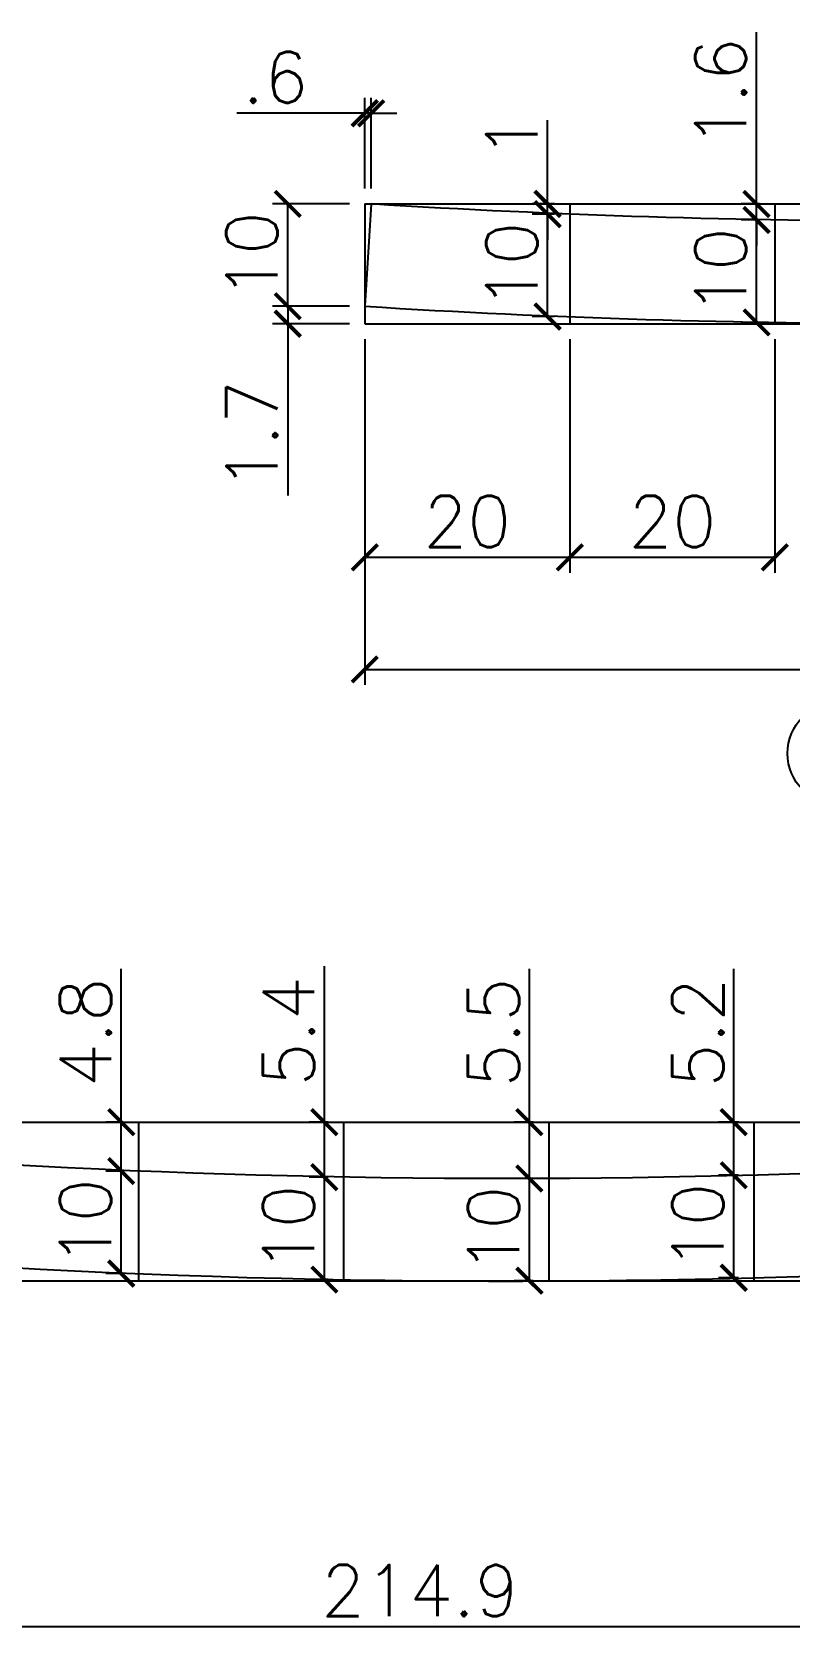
# Model space of a CAD drawing. Extents: x 3309 to 9563, y -2522 to 14608.
# Drawn here: x 4387.3 to 4535.1, y 5939 to 6253.2 of the extents above; entities that cross this region are included whole.
import ezdxf

# ---------------------------------------------------------------- set-up
doc = ezdxf.new("R2010")
doc.units = 0
doc.header["$PDMODE"] = 35
doc.header["$PDSIZE"] = -10
doc.layers.add('COTA', color=241, linetype='Continuous')
doc.layers.add('Romaneio', color=10, linetype='Continuous')
doc.styles.add('Romans', font='romans.shx')
doc.dimstyles.new('Cota Seção (2x)', dxfattribs={"dimtxt": 10, "dimasz": 5, "dimexe": 3, "dimexo": 3, "dimgap": 2, "dimtad": 3, "dimdec": 1, "dimlfac": 0.5, "dimzin": 12, "dimdsep": 46, "dimtxsty": 'Romans', "dimblk": 'ARCHTICK', "dimcen": 0, "dimclrd": 4, "dimclre": 4, "dimclrt": 1, "dimadec": 1, "dimazin": 3, "dimtfac": 1, "dimtdec": 1, "dimtmove": 0, "dimatfit": 3, "dimldrblk": 'OBLIQUE', "dimfxl": 1, "dimtolj": 1, "dimtzin": 12, "dimarcsym": 0})

# ---------------------------------------------------------------- blocks, each defined once
blk = doc.blocks.new('_ArchTick')
at = {"color": 0, "linetype": 'ByBlock', "const_width": 0.15}
blk.add_lwpolyline([(-0.5, -0.5), (0.5, 0.5)], dxfattribs=at)
blk = doc.blocks.new('*D3274')
at = {"layer": 'COTA', "color": 4, "lineweight": -2, "transparency": 16777216}
for p, q in [((4452.17, 6193.27), (4452.17, 6125.79)), ((4671.44, 6193.27), (4671.44, 6125.79)), ((4452.17, 6128.79), (4671.44, 6128.79))]:
    blk.add_line(p, q, dxfattribs=at)
at = {"layer": 'Defpoints', "color": 0, "transparency": 16777216}
for p in [(4452.17, 6196.27), (4671.44, 6196.27), (4671.44, 6128.79)]:
    blk.add_point(p, dxfattribs=at)
at = {"layer": 'COTA', "color": 4, "lineweight": -2, "transparency": 16777216, "xscale": 5, "yscale": 5, "zscale": 5, "rotation": 180}
blk.add_blockref('_ArchTick', (4452.17, 6128.79), dxfattribs=at)
at = {"layer": 'COTA', "color": 4, "lineweight": -2, "transparency": 16777216, "xscale": 5, "yscale": 5, "zscale": 5}
blk.add_blockref('_ArchTick', (4671.44, 6128.79), dxfattribs=at)
at = {"layer": 'COTA', "color": 1, "transparency": 16777216, "insert": (4561.8, 6135.79), "char_height": 10, "attachment_point": 5, "style": 'Romans'}
blk.add_mtext('\\A1;109.6', dxfattribs=at)
blk = doc.blocks.new('_Oblique')
at = {"color": 0, "linetype": 'ByBlock', "lineweight": -2}
blk.add_line((-0.5, -0.5), (0.5, 0.5), dxfattribs=at)
blk = doc.blocks.new('*D3275')
at = {"layer": 'COTA', "color": 4, "lineweight": -2, "transparency": 16777216}
for p, q in [((4452.17, 6193.27), (4452.17, 6147.68)), ((4492.17, 6193.27), (4492.17, 6147.68)), ((4452.17, 6150.68), (4492.17, 6150.68))]:
    blk.add_line(p, q, dxfattribs=at)
at = {"layer": 'Defpoints', "color": 0, "transparency": 16777216}
for p in [(4452.17, 6196.27), (4492.17, 6196.27), (4492.17, 6150.68)]:
    blk.add_point(p, dxfattribs=at)
at = {"layer": 'COTA', "color": 4, "lineweight": -2, "transparency": 16777216, "xscale": 5, "yscale": 5, "zscale": 5, "rotation": 180}
blk.add_blockref('_ArchTick', (4452.17, 6150.68), dxfattribs=at)
at = {"layer": 'COTA', "color": 4, "lineweight": -2, "transparency": 16777216, "xscale": 5, "yscale": 5, "zscale": 5}
blk.add_blockref('_ArchTick', (4492.17, 6150.68), dxfattribs=at)
at = {"layer": 'COTA', "color": 1, "transparency": 16777216, "insert": (4472.17, 6157.68), "char_height": 10, "attachment_point": 5, "style": 'Romans'}
blk.add_mtext('\\A1;20', dxfattribs=at)
blk = doc.blocks.new('*D3276')
at = {"layer": 'COTA', "color": 4, "lineweight": -2, "transparency": 16777216}
for p, q in [((4492.17, 6193.27), (4492.17, 6147.68)), ((4532.17, 6193.27), (4532.17, 6147.68)), ((4492.17, 6150.68), (4532.17, 6150.68))]:
    blk.add_line(p, q, dxfattribs=at)
at = {"layer": 'Defpoints', "color": 0, "transparency": 16777216}
for p in [(4492.17, 6196.27), (4532.17, 6196.27), (4532.17, 6150.68)]:
    blk.add_point(p, dxfattribs=at)
at = {"layer": 'COTA', "color": 4, "lineweight": -2, "transparency": 16777216, "xscale": 5, "yscale": 5, "zscale": 5, "rotation": 180}
blk.add_blockref('_ArchTick', (4492.17, 6150.68), dxfattribs=at)
at = {"layer": 'COTA', "color": 4, "lineweight": -2, "transparency": 16777216, "xscale": 5, "yscale": 5, "zscale": 5}
blk.add_blockref('_ArchTick', (4532.17, 6150.68), dxfattribs=at)
at = {"layer": 'COTA', "color": 1, "transparency": 16777216, "insert": (4512.17, 6157.68), "char_height": 10, "attachment_point": 5, "style": 'Romans'}
blk.add_mtext('\\A1;20', dxfattribs=at)
blk = doc.blocks.new('*D3279')
at = {"layer": 'COTA', "color": 4, "lineweight": -2, "transparency": 16777216}
for p, q in [((4437.14, 6199.68), (4437.14, 6204.68)), ((4449.17, 6199.68), (4434.14, 6199.68)), ((4437.14, 6199.68), (4437.14, 6196.27)), ((4449.17, 6196.27), (4434.14, 6196.27)), ((4437.14, 6196.27), (4437.14, 6162.75))]:
    blk.add_line(p, q, dxfattribs=at)
at = {"layer": 'Defpoints', "color": 0, "transparency": 16777216}
for p in [(4452.17, 6199.68), (4437.14, 6196.27), (4452.17, 6196.27)]:
    blk.add_point(p, dxfattribs=at)
at = {"layer": 'COTA', "color": 4, "lineweight": -2, "transparency": 16777216, "xscale": 5, "yscale": 5, "zscale": 5}
for p, rotation in [((4437.14, 6199.68), 270), ((4437.14, 6196.27), 90)]:
    blk.add_blockref('_ArchTick', p, dxfattribs=dict(at, rotation=rotation))
at = {"layer": 'COTA', "color": 1, "transparency": 16777216, "insert": (4430.14, 6174.51), "char_height": 10, "attachment_point": 5, "rotation": 90, "style": 'Romans'}
blk.add_mtext('\\A1;1.7', dxfattribs=at)
blk = doc.blocks.new('*D3280')
at = {"layer": 'COTA', "color": 4, "lineweight": -2, "transparency": 16777216}
for p, q in [((4449.17, 6219.64), (4434.14, 6219.64)), ((4437.14, 6199.68), (4437.14, 6219.64)), ((4449.17, 6199.68), (4434.14, 6199.68))]:
    blk.add_line(p, q, dxfattribs=at)
at = {"layer": 'Defpoints', "color": 0, "transparency": 16777216}
for p in [(4437.14, 6219.64), (4452.17, 6219.64), (4452.17, 6199.68)]:
    blk.add_point(p, dxfattribs=at)
at = {"layer": 'COTA', "color": 4, "lineweight": -2, "transparency": 16777216, "xscale": 5, "yscale": 5, "zscale": 5}
for p, rotation in [((4437.14, 6219.64), 90), ((4437.14, 6199.68), 270)]:
    blk.add_blockref('_ArchTick', p, dxfattribs=dict(at, rotation=rotation))
at = {"layer": 'COTA', "color": 1, "transparency": 16777216, "insert": (4430.14, 6209.66), "char_height": 10, "attachment_point": 5, "rotation": 90, "style": 'Romans'}
blk.add_mtext('\\A1;10', dxfattribs=at)
blk = doc.blocks.new('*D3281')
at = {"layer": 'COTA', "color": 4, "lineweight": -2, "transparency": 16777216}
for p, q in [((4452.17, 6222.64), (4452.17, 6240.35)), ((4453.42, 6222.64), (4453.42, 6240.35)), ((4452.17, 6237.35), (4427.22, 6237.35)), ((4453.42, 6237.35), (4452.17, 6237.35)), ((4453.42, 6237.35), (4458.42, 6237.35))]:
    blk.add_line(p, q, dxfattribs=at)
at = {"layer": 'Defpoints', "color": 0, "transparency": 16777216}
for p in [(4452.17, 6237.35), (4452.17, 6219.64), (4453.42, 6219.64)]:
    blk.add_point(p, dxfattribs=at)
at = {"layer": 'COTA', "color": 4, "lineweight": -2, "transparency": 16777216, "xscale": 5, "yscale": 5, "zscale": 5}
blk.add_blockref('_ArchTick', (4452.17, 6237.35), dxfattribs=at)
at = {"layer": 'COTA', "color": 4, "lineweight": -2, "transparency": 16777216, "xscale": 5, "yscale": 5, "zscale": 5, "rotation": 180}
blk.add_blockref('_ArchTick', (4453.42, 6237.35), dxfattribs=at)
at = {"layer": 'COTA', "color": 1, "transparency": 16777216, "insert": (4434.7, 6244.35), "char_height": 10, "attachment_point": 5, "style": 'Romans'}
blk.add_mtext('\\A1;.6', dxfattribs=at)
blk = doc.blocks.new('*D3282')
at = {"layer": 'COTA', "color": 4, "lineweight": -2, "transparency": 16777216}
for p, q in [((4489.17, 6217.66), (4484.84, 6217.66)), ((4487.84, 6197.65), (4487.84, 6217.66)), ((4489.17, 6197.65), (4484.84, 6197.65))]:
    blk.add_line(p, q, dxfattribs=at)
at = {"layer": 'Defpoints', "color": 0, "transparency": 16777216}
for p in [(4487.84, 6217.66), (4492.17, 6217.66), (4492.17, 6197.65)]:
    blk.add_point(p, dxfattribs=at)
at = {"layer": 'COTA', "color": 4, "lineweight": -2, "transparency": 16777216, "xscale": 5, "yscale": 5, "zscale": 5}
for p, rotation in [((4487.84, 6217.66), 90), ((4487.84, 6197.65), 270)]:
    blk.add_blockref('_ArchTick', p, dxfattribs=dict(at, rotation=rotation))
at = {"layer": 'COTA', "color": 1, "transparency": 16777216, "insert": (4480.84, 6207.65), "char_height": 10, "attachment_point": 5, "rotation": 90, "style": 'Romans'}
blk.add_mtext('\\A1;10', dxfattribs=at)
blk = doc.blocks.new('*D3283')
at = {"layer": 'COTA', "color": 4, "lineweight": -2, "transparency": 16777216}
for p, q in [((4487.84, 6219.64), (4487.84, 6236.02)), ((4489.17, 6219.64), (4484.84, 6219.64)), ((4489.17, 6217.66), (4484.84, 6217.66)), ((4487.84, 6217.66), (4487.84, 6219.64)), ((4487.84, 6217.66), (4487.84, 6212.66))]:
    blk.add_line(p, q, dxfattribs=at)
at = {"layer": 'Defpoints', "color": 0, "transparency": 16777216}
for p in [(4487.84, 6219.64), (4492.17, 6219.64), (4492.17, 6217.66)]:
    blk.add_point(p, dxfattribs=at)
at = {"layer": 'COTA', "color": 4, "lineweight": -2, "transparency": 16777216, "xscale": 5, "yscale": 5, "zscale": 5}
for p, rotation in [((4487.84, 6219.64), 270), ((4487.84, 6217.66), 90)]:
    blk.add_blockref('_ArchTick', p, dxfattribs=dict(at, rotation=rotation))
at = {"layer": 'COTA', "color": 1, "transparency": 16777216, "insert": (4480.84, 6232.83), "char_height": 10, "attachment_point": 5, "rotation": 90, "style": 'Romans'}
blk.add_mtext('\\A1;1', dxfattribs=at)
blk = doc.blocks.new('*D3284')
at = {"layer": 'COTA', "color": 4, "lineweight": -2, "transparency": 16777216}
for p, q in [((4529.17, 6216.52), (4525.6, 6216.52)), ((4528.6, 6196.52), (4528.6, 6216.52)), ((4529.17, 6196.52), (4525.6, 6196.52))]:
    blk.add_line(p, q, dxfattribs=at)
at = {"layer": 'Defpoints', "color": 0, "transparency": 16777216}
for p in [(4528.6, 6216.52), (4532.17, 6216.52), (4532.17, 6196.52)]:
    blk.add_point(p, dxfattribs=at)
at = {"layer": 'COTA', "color": 4, "lineweight": -2, "transparency": 16777216, "xscale": 5, "yscale": 5, "zscale": 5}
for p, rotation in [((4528.6, 6216.52), 90), ((4528.6, 6196.52), 270)]:
    blk.add_blockref('_ArchTick', p, dxfattribs=dict(at, rotation=rotation))
at = {"layer": 'COTA', "color": 1, "transparency": 16777216, "insert": (4521.6, 6206.52), "char_height": 10, "attachment_point": 5, "rotation": 90, "style": 'Romans'}
blk.add_mtext('\\A1;10', dxfattribs=at)
blk = doc.blocks.new('*D3285')
at = {"layer": 'COTA', "color": 4, "lineweight": -2, "transparency": 16777216}
for p, q in [((4528.6, 6219.64), (4528.6, 6253.17)), ((4529.17, 6219.64), (4525.6, 6219.64)), ((4528.6, 6216.52), (4528.6, 6219.64)), ((4529.17, 6216.52), (4525.6, 6216.52)), ((4528.6, 6216.52), (4528.6, 6211.52))]:
    blk.add_line(p, q, dxfattribs=at)
at = {"layer": 'Defpoints', "color": 0, "transparency": 16777216}
for p in [(4528.6, 6219.64), (4532.17, 6219.64), (4532.17, 6216.52)]:
    blk.add_point(p, dxfattribs=at)
at = {"layer": 'COTA', "color": 4, "lineweight": -2, "transparency": 16777216, "xscale": 5, "yscale": 5, "zscale": 5}
for p, rotation in [((4528.6, 6219.64), 270), ((4528.6, 6216.52), 90)]:
    blk.add_blockref('_ArchTick', p, dxfattribs=dict(at, rotation=rotation))
at = {"layer": 'COTA', "color": 1, "transparency": 16777216, "insert": (4521.6, 6241.4), "char_height": 10, "attachment_point": 5, "rotation": 90, "style": 'Romans'}
blk.add_mtext('\\A1;1.6', dxfattribs=at)
blk = doc.blocks.new('*D3342')
at = {"layer": 'COTA', "color": 4, "lineweight": -2, "transparency": 16777216}
for p, q in [((4248.05, 6006.5), (4248.05, 5939.02)), ((4677.85, 6006.5), (4677.85, 5939.02)), ((4248.05, 5942.02), (4677.85, 5942.02))]:
    blk.add_line(p, q, dxfattribs=at)
at = {"layer": 'Defpoints', "color": 0, "transparency": 16777216}
for p in [(4248.05, 6009.5), (4677.85, 6009.5), (4677.85, 5942.02)]:
    blk.add_point(p, dxfattribs=at)
at = {"layer": 'COTA', "color": 4, "lineweight": -2, "transparency": 16777216, "xscale": 5, "yscale": 5, "zscale": 5, "rotation": 180}
blk.add_blockref('_ArchTick', (4248.05, 5942.02), dxfattribs=at)
at = {"layer": 'COTA', "color": 4, "lineweight": -2, "transparency": 16777216, "xscale": 5, "yscale": 5, "zscale": 5}
blk.add_blockref('_ArchTick', (4677.85, 5942.02), dxfattribs=at)
at = {"layer": 'COTA', "color": 1, "transparency": 16777216, "insert": (4462.95, 5949.02), "char_height": 10, "attachment_point": 5, "style": 'Romans'}
blk.add_mtext('\\A1;214.9', dxfattribs=at)
blk = doc.blocks.new('*D3356')
at = {"layer": 'COTA', "color": 4, "lineweight": -2, "transparency": 16777216}
for p, q in [((4405.05, 6030.89), (4401.67, 6030.89)), ((4404.67, 6010.88), (4404.67, 6030.89)), ((4405.05, 6010.88), (4401.67, 6010.88))]:
    blk.add_line(p, q, dxfattribs=at)
at = {"layer": 'Defpoints', "color": 0, "transparency": 16777216}
for p in [(4404.67, 6030.89), (4408.05, 6030.89), (4408.05, 6010.88)]:
    blk.add_point(p, dxfattribs=at)
at = {"layer": 'COTA', "color": 4, "lineweight": -2, "transparency": 16777216, "xscale": 5, "yscale": 5, "zscale": 5}
for p, rotation in [((4404.67, 6030.89), 90), ((4404.67, 6010.88), 270)]:
    blk.add_blockref('_ArchTick', p, dxfattribs=dict(at, rotation=rotation))
at = {"layer": 'COTA', "color": 1, "transparency": 16777216, "insert": (4397.67, 6020.89), "char_height": 10, "attachment_point": 5, "rotation": 90, "style": 'Romans'}
blk.add_mtext('\\A1;10', dxfattribs=at)
blk = doc.blocks.new('*D3357')
at = {"layer": 'COTA', "color": 4, "lineweight": -2, "transparency": 16777216}
for p, q in [((4404.67, 6040.43), (4404.67, 6070.38)), ((4405.05, 6040.43), (4401.67, 6040.43)), ((4404.67, 6030.89), (4404.67, 6040.43)), ((4405.05, 6030.89), (4401.67, 6030.89))]:
    blk.add_line(p, q, dxfattribs=at)
at = {"layer": 'Defpoints', "color": 0, "transparency": 16777216}
for p in [(4404.67, 6040.43), (4408.05, 6040.43), (4408.05, 6030.89)]:
    blk.add_point(p, dxfattribs=at)
at = {"layer": 'COTA', "color": 4, "lineweight": -2, "transparency": 16777216, "xscale": 5, "yscale": 5, "zscale": 5}
for p, rotation in [((4404.67, 6040.43), 90), ((4404.67, 6030.89), 270)]:
    blk.add_blockref('_ArchTick', p, dxfattribs=dict(at, rotation=rotation))
at = {"layer": 'COTA', "color": 1, "transparency": 16777216, "insert": (4397.67, 6057.91), "char_height": 10, "attachment_point": 5, "rotation": 90, "style": 'Romans'}
blk.add_mtext('\\A1;4.8', dxfattribs=at)
blk = doc.blocks.new('*D3358')
at = {"layer": 'COTA', "color": 4, "lineweight": -2, "transparency": 16777216}
for p, q in [((4445.05, 6029.7), (4441.29, 6029.7)), ((4444.29, 6009.7), (4444.29, 6029.7)), ((4445.05, 6009.7), (4441.29, 6009.7))]:
    blk.add_line(p, q, dxfattribs=at)
at = {"layer": 'Defpoints', "color": 0, "transparency": 16777216}
for p in [(4444.29, 6029.7), (4448.05, 6029.7), (4448.05, 6009.7)]:
    blk.add_point(p, dxfattribs=at)
at = {"layer": 'COTA', "color": 4, "lineweight": -2, "transparency": 16777216, "xscale": 5, "yscale": 5, "zscale": 5}
for p, rotation in [((4444.29, 6029.7), 90), ((4444.29, 6009.7), 270)]:
    blk.add_blockref('_ArchTick', p, dxfattribs=dict(at, rotation=rotation))
at = {"layer": 'COTA', "color": 1, "transparency": 16777216, "insert": (4437.29, 6019.7), "char_height": 10, "attachment_point": 5, "rotation": 90, "style": 'Romans'}
blk.add_mtext('\\A1;10', dxfattribs=at)
blk = doc.blocks.new('*D3359')
at = {"layer": 'COTA', "color": 4, "lineweight": -2, "transparency": 16777216}
for p, q in [((4444.29, 6040.43), (4444.29, 6070.86)), ((4445.05, 6040.43), (4441.29, 6040.43)), ((4444.29, 6029.7), (4444.29, 6040.43)), ((4445.05, 6029.7), (4441.29, 6029.7))]:
    blk.add_line(p, q, dxfattribs=at)
at = {"layer": 'Defpoints', "color": 0, "transparency": 16777216}
for p in [(4444.29, 6040.43), (4448.05, 6040.43), (4448.05, 6029.7)]:
    blk.add_point(p, dxfattribs=at)
at = {"layer": 'COTA', "color": 4, "lineweight": -2, "transparency": 16777216, "xscale": 5, "yscale": 5, "zscale": 5}
for p, rotation in [((4444.29, 6040.43), 90), ((4444.29, 6029.7), 270)]:
    blk.add_blockref('_ArchTick', p, dxfattribs=dict(at, rotation=rotation))
at = {"layer": 'COTA', "color": 1, "transparency": 16777216, "insert": (4437.29, 6058.14), "char_height": 10, "attachment_point": 5, "rotation": 90, "style": 'Romans'}
blk.add_mtext('\\A1;5.4', dxfattribs=at)
blk = doc.blocks.new('*D3360')
at = {"layer": 'COTA', "color": 4, "lineweight": -2, "transparency": 16777216}
for p, q in [((4485.05, 6029.43), (4481.28, 6029.43)), ((4484.28, 6009.5), (4484.28, 6029.43)), ((4485.05, 6009.5), (4481.28, 6009.5))]:
    blk.add_line(p, q, dxfattribs=at)
at = {"layer": 'Defpoints', "color": 0, "transparency": 16777216}
for p in [(4484.28, 6029.43), (4488.05, 6029.43), (4488.05, 6009.5)]:
    blk.add_point(p, dxfattribs=at)
at = {"layer": 'COTA', "color": 4, "lineweight": -2, "transparency": 16777216, "xscale": 5, "yscale": 5, "zscale": 5}
for p, rotation in [((4484.28, 6029.43), 90), ((4484.28, 6009.5), 270)]:
    blk.add_blockref('_ArchTick', p, dxfattribs=dict(at, rotation=rotation))
at = {"layer": 'COTA', "color": 1, "transparency": 16777216, "insert": (4477.28, 6019.46), "char_height": 10, "attachment_point": 5, "rotation": 90, "style": 'Romans'}
blk.add_mtext('\\A1;10', dxfattribs=at)
blk = doc.blocks.new('*D3361')
at = {"layer": 'COTA', "color": 4, "lineweight": -2, "transparency": 16777216}
for p, q in [((4484.28, 6040.43), (4484.28, 6070.38)), ((4485.05, 6040.43), (4481.28, 6040.43)), ((4484.28, 6029.43), (4484.28, 6040.43)), ((4485.05, 6029.43), (4481.28, 6029.43))]:
    blk.add_line(p, q, dxfattribs=at)
at = {"layer": 'Defpoints', "color": 0, "transparency": 16777216}
for p in [(4484.28, 6040.43), (4488.05, 6040.43), (4488.05, 6029.43)]:
    blk.add_point(p, dxfattribs=at)
at = {"layer": 'COTA', "color": 4, "lineweight": -2, "transparency": 16777216, "xscale": 5, "yscale": 5, "zscale": 5}
for p, rotation in [((4484.28, 6040.43), 90), ((4484.28, 6029.43), 270)]:
    blk.add_blockref('_ArchTick', p, dxfattribs=dict(at, rotation=rotation))
at = {"layer": 'COTA', "color": 1, "transparency": 16777216, "insert": (4477.28, 6057.91), "char_height": 10, "attachment_point": 5, "rotation": 90, "style": 'Romans'}
blk.add_mtext('\\A1;5.5', dxfattribs=at)
blk = doc.blocks.new('*D3362')
at = {"layer": 'COTA', "color": 4, "lineweight": -2, "transparency": 16777216}
for p, q in [((4525.05, 6030.08), (4521.15, 6030.08)), ((4524.15, 6010.07), (4524.15, 6030.08)), ((4525.05, 6010.07), (4521.15, 6010.07))]:
    blk.add_line(p, q, dxfattribs=at)
at = {"layer": 'Defpoints', "color": 0, "transparency": 16777216}
for p in [(4524.15, 6030.08), (4528.05, 6030.08), (4528.05, 6010.07)]:
    blk.add_point(p, dxfattribs=at)
at = {"layer": 'COTA', "color": 4, "lineweight": -2, "transparency": 16777216, "xscale": 5, "yscale": 5, "zscale": 5}
for p, rotation in [((4524.15, 6030.08), 90), ((4524.15, 6010.07), 270)]:
    blk.add_blockref('_ArchTick', p, dxfattribs=dict(at, rotation=rotation))
at = {"layer": 'COTA', "color": 1, "transparency": 16777216, "insert": (4517.15, 6020.07), "char_height": 10, "attachment_point": 5, "rotation": 90, "style": 'Romans'}
blk.add_mtext('\\A1;10', dxfattribs=at)
blk = doc.blocks.new('*D3363')
at = {"layer": 'COTA', "color": 4, "lineweight": -2, "transparency": 16777216}
for p, q in [((4524.15, 6040.43), (4524.15, 6070.38)), ((4525.05, 6040.43), (4521.15, 6040.43)), ((4524.15, 6030.08), (4524.15, 6040.43)), ((4525.05, 6030.08), (4521.15, 6030.08))]:
    blk.add_line(p, q, dxfattribs=at)
at = {"layer": 'Defpoints', "color": 0, "transparency": 16777216}
for p in [(4524.15, 6040.43), (4528.05, 6040.43), (4528.05, 6030.08)]:
    blk.add_point(p, dxfattribs=at)
at = {"layer": 'COTA', "color": 4, "lineweight": -2, "transparency": 16777216, "xscale": 5, "yscale": 5, "zscale": 5}
for p, rotation in [((4524.15, 6040.43), 90), ((4524.15, 6030.08), 270)]:
    blk.add_blockref('_ArchTick', p, dxfattribs=dict(at, rotation=rotation))
at = {"layer": 'COTA', "color": 1, "transparency": 16777216, "insert": (4517.15, 6057.91), "char_height": 10, "attachment_point": 5, "rotation": 90, "style": 'Romans'}
blk.add_mtext('\\A1;5.2', dxfattribs=at)

msp = doc.modelspace()

# ---------------------------------------------------------------- linework, layer by layer
at = {"linetype": 'Continuous'}
for points in [[(4670.19, 6219.64, -0.031108), (4453.42, 6219.64), (4452.17, 6199.68, 0.031108), (4671.44, 6199.68)], [(4284.2, 6040.43), (4248.05, 6024.72, 0.061149), (4677.85, 6020.56), (4675.6, 6040.43, -0.056292)]]:
    msp.add_lwpolyline(points, format="xyb", close=True, dxfattribs=at)
at = {"layer": 'COTA'}
for p, q in [((4452.17, 6219.64), (4671.44, 6219.64)), ((4452.17, 6219.64), (4452.17, 6196.27)), ((4492.17, 6219.64), (4492.17, 6196.27)), ((4532.17, 6219.64), (4532.17, 6196.27)), ((4452.17, 6196.27), (4671.44, 6196.27)), ((4248.05, 6040.43), (4677.85, 6040.43)), ((4408.05, 6040.43), (4408.05, 6009.5)), ((4448.05, 6040.43), (4448.05, 6009.5)), ((4488.05, 6040.43), (4488.05, 6009.43)), ((4528.05, 6040.43), (4528.05, 6009.5)), ((4248.05, 6009.5), (4677.85, 6009.5))]:
    msp.add_line(p, q, dxfattribs=at)
at = {"layer": 'Romaneio', "color": 1, "linetype": 'ByBlock'}
msp.add_circle((4544.63, 6112.41), 10, dxfattribs=at)

# ---------------------------------------------------------------- dimensions: what is measured, and where the dimension line sits
at = {"layer": 'COTA'}
for base, p1, p2, picture, middle in [((4528.6, 6219.64), (4532.17, 6216.52), (4532.17, 6219.64), '*D3285', (4521.6, 6241.4)), ((4487.84, 6219.64), (4492.17, 6217.66), (4492.17, 6219.64), '*D3283', (4480.84, 6232.83)), ((4437.14, 6219.64), (4452.17, 6199.68), (4452.17, 6219.64), '*D3280', (4430.14, 6209.66)), ((4487.84, 6217.66), (4492.17, 6197.65), (4492.17, 6217.66), '*D3282', (4480.84, 6207.65)), ((4528.6, 6216.52), (4532.17, 6196.52), (4532.17, 6216.52), '*D3284', (4521.6, 6206.52)), ((4437.14, 6196.27), (4452.17, 6199.68), (4452.17, 6196.27), '*D3279', (4430.14, 6174.51)), ((4404.67, 6040.43), (4408.05, 6030.89), (4408.05, 6040.43), '*D3357', (4397.67, 6057.91)), ((4444.29, 6040.43), (4448.05, 6029.7), (4448.05, 6040.43), '*D3359', (4437.29, 6058.14)), ((4484.28, 6040.43), (4488.05, 6029.43), (4488.05, 6040.43), '*D3361', (4477.28, 6057.91)), ((4524.15, 6040.43), (4528.05, 6030.08), (4528.05, 6040.43), '*D3363', (4517.15, 6057.91)), ((4404.67, 6030.89), (4408.05, 6010.88), (4408.05, 6030.89), '*D3356', (4397.67, 6020.89)), ((4444.29, 6029.7), (4448.05, 6009.7), (4448.05, 6029.7), '*D3358', (4437.29, 6019.7)), ((4484.28, 6029.43), (4488.05, 6009.5), (4488.05, 6029.43), '*D3360', (4477.28, 6019.46)), ((4524.15, 6030.08), (4528.05, 6010.07), (4528.05, 6030.08), '*D3362', (4517.15, 6020.07))]:
    dim = msp.add_linear_dim(base=base, p1=p1, p2=p2, angle=90, dimstyle='Cota Seção (2x)', dxfattribs=at)
    dim.commit()
    dim.dimension.update_dxf_attribs({"geometry": picture, "text_midpoint": middle})
for base, p1, p2, picture, middle in [((4452.17, 6237.35), (4453.42, 6219.64), (4452.17, 6219.64), '*D3281', (4434.7, 6244.35)), ((4671.44, 6128.79), (4452.17, 6196.27), (4671.44, 6196.27), '*D3274', (4561.8, 6135.79)), ((4492.17, 6150.68), (4452.17, 6196.27), (4492.17, 6196.27), '*D3275', (4472.17, 6157.68)), ((4532.17, 6150.68), (4492.17, 6196.27), (4532.17, 6196.27), '*D3276', (4512.17, 6157.68)), ((4677.85, 5942.02), (4248.05, 6009.5), (4677.85, 6009.5), '*D3342', (4462.95, 5949.02))]:
    dim = msp.add_linear_dim(base=base, p1=p1, p2=p2, dimstyle='Cota Seção (2x)', dxfattribs=at)
    dim.commit()
    dim.dimension.update_dxf_attribs({"geometry": picture, "text_midpoint": middle})

doc.saveas('drawing.dxf')
